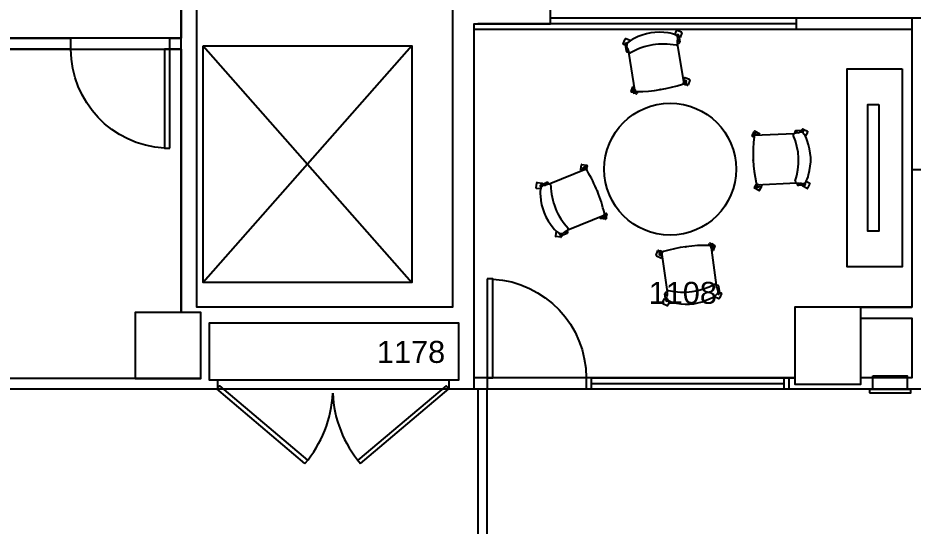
# Model space of a CAD drawing. Header units: inches. Extents: x 4 to 2210, y 3 to 2073.
# Drawn here: x 859.2 to 1184.9, y 1617.6 to 1802.5 of the extents above; entities that cross this region are included whole.
import ezdxf

# ---------------------------------------------------------------- set-up
doc = ezdxf.new("R2010")
doc.units = ezdxf.units.IN
doc.header["$MEASUREMENT"] = 0
for name, color, linetype in [('Planon_construction', 253, 'Continuous'), ('Planon_space', 40, 'Continuous'), ('Planon_space_number', 30, 'Continuous')]:
    doc.layers.add(name, color=color, linetype=linetype)
doc.styles.get("Standard").update_dxf_attribs({"font": 'arial.ttf'})
doc.styles.add('TEXT', font='arial.ttf')

# ---------------------------------------------------------------- blocks, each defined once
blk = doc.blocks.new('1Front_1100_A-4_Data_Elec 07 26 18_RDI BASE$0$30DOOR')
for p, q in [((0, 0), (0, 4)), ((36, 0), (36, 4))]:
    blk.add_line(p, q)
blk.add_lwpolyline([(0, -36), (0, 0), (2, 0), (2, -36)], close=True)
blk.add_arc((0, 0), 36, 273.1847, 0)
blk = doc.blocks.new('P_95-7R')
at = {"layer": 'Planon_construction'}
for p, q in [((0.53, 9.85), (0.84, 10.4)), ((0.72, 9.9), (0.72, 9.9)), ((0.72, 9.9), (1.48, 9.9)), ((1.11, 10.47), (2.64, 9.59)), ((18.24, 9.9), (15.94, 9.9)), ((18.07, 9.9), (18.36, 10.4)), ((18.62, 10.47), (20.16, 9.58)), ((-0.03, 8.89), (0.29, 9.44)), ((0.64, 8.28), (0.04, 8.62)), ((0.72, 9.02), (15.34, 9.02)), ((2.55, 9.02), (2.72, 9.31)), ((2.65, 9.58), (2.64, 9.59)), ((19.36, 7.81), (20.23, 9.31)), ((-0.03, -10.03), (0.29, -9.48)), ((0.53, -9.07), (0.76, -8.67)), ((0.72, -9.02), (15.34, -9.02)), ((1.85, -11.11), (2.72, -9.61)), ((2.1, -9.02), (2.65, -9.34)), ((18.83, -8.57), (20.16, -9.34)), ((19.36, -11.11), (20.23, -9.61)), ((1.58, -11.19), (0.04, -10.3)), ((0.72, -9.9), (1.48, -9.9)), ((0.72, -9.9), (0.72, -9.9)), ((18.24, -9.9), (15.94, -9.9)), ((17.48, -10.03), (17.56, -9.9)), ((19.09, -11.19), (17.56, -10.3))]:
    blk.add_line(p, q, dxfattribs=at)
for centre in [(1.48, 9.46), (1.48, -9.46)]:
    blk.add_circle(centre, 0.437, dxfattribs=at)
for centre, radius, start, end in [((0.72, 9.46), 0.438, 90, 270), ((1.01, 10.3), 0.197, 60, 150), ((15.94, 9.46), 0.437, 313.9242, 236.1927), ((18.24, 9.46), 0.438, 296.2703, 90), ((18.53, 10.3), 0.197, 60, 150), ((0.14, 8.79), 0.197, 150, 240), ((53.76, 0), 53.76, 171.0231, 188.9769), ((1.4, 8.27), 0.749, 90.0499, 171.1399), ((2.55, 9.41), 0.197, 330, 60), ((15.63, 8.4), 0.69, 120.6695, 179.8182), ((-7.14, 0), 23.63, 339.164, 20.836), ((15.75, 8), 1.1, 80.9095, 115.0661), ((18.84, -5.44), 14.82, 98.4693, 101.3569), ((16.12, 12.32), 3.15, 279.8709, 294.7182), ((16.94, 6.35), 3.15, 63.6603, 80.9972), ((14.02, 5.08), 5.95, 10.9764, 43.3891), ((19.19, 7.9), 0.197, 313.7713, 330), ((20.06, 9.41), 0.197, 330, 60), ((1.98, 0), 18.93, 340.8263, 19.1737), ((14.02, -5.08), 5.95, 316.6109, 349.7188), ((0.72, -9.46), 0.438, 90, 270), ((1.4, -8.27), 0.749, 188.8601, 269.9501), ((2.55, -9.51), 0.197, 330, 60), ((15.63, -8.4), 0.69, 180.1818, 239.3305), ((15.75, -8), 1.1, 244.9339, 279.0905), ((15.94, -9.46), 0.437, 123.8073, 46.0758), ((18.84, 5.44), 14.82, 258.6431, 261.5307), ((16.12, -12.32), 3.15, 65.2818, 80.1291), ((16.94, -6.35), 3.15, 279.0028, 296.3397), ((18.24, -9.46), 0.438, 270, 63.7297), ((20.06, -9.51), 0.197, 330, 60), ((0.14, -10.13), 0.197, 150, 240), ((1.68, -11.02), 0.197, 240, 330), ((17.65, -10.13), 0.197, 150, 240), ((19.19, -11.02), 0.197, 240, 330)]:
    blk.add_arc(centre, radius, start, end, dxfattribs=at)
blk.add_point((0, 0), dxfattribs=at)
at = {"layer": 'Planon_construction', "style": 'TEXT', "flags": 1}
for tag in ['CAPPN', 'CAPMG', 'CAPMC', 'CAPQT', 'CAPDH', 'CAPGC']:
    blk.add_attdef(tag, (0, 0), '', height=0.001, dxfattribs=at)

msp = doc.modelspace()

# ---------------------------------------------------------------- linework, layer by layer
at = {"layer": 'Planon_construction'}
for p, q in [((1142.33, 1802.4), (1142.33, 1798.4)), ((1184.44, 1802.4), (1184.44, 1697.29)), ((1025.19, 1798.4), (1184.44, 1798.4)), ((777.94, 1795.03), (878.5, 1795.03)), ((914.5, 1795.03), (918.56, 1795.03)), ((1002.56, 1792.28), (926.56, 1706.28)), ((926.56, 1792.28), (1002.56, 1706.28)), ((878.5, 1791.03), (777.94, 1791.03)), ((918.56, 1791.03), (914.5, 1791.03)), ((1165.81, 1697.29), (1184.37, 1697.29)), ((1029.94, 1671.53), (1025.19, 1671.53)), ((1067.94, 1671.53), (1141.81, 1671.53)), ((1067.94, 1669.53), (1137.81, 1669.53))]:
    msp.add_line(p, q, dxfattribs=at)
for points in [[(918.56, 1695.28), (918.56, 1965.03), (914.56, 1965.03), (914.56, 1971.15), (918.56, 1971.15), (918.56, 2013.28)], [(929.81, 2015.28), (1017.31, 2015.28), (1017.31, 1697.28), (924.31, 1697.28), (924.31, 2013.28)], [(1025.19, 1667.53), (1025.19, 1800.28), (1052.96, 1800.28), (1052.96, 1914.28), (1017.31, 1914.28)], [(1215.06, 1762.57), (1190.56, 1753.28), (1190.56, 1796.28), (1192.81, 1796.28), (1192.81, 1802.4), (1052.96, 1802.4)], [(1026.48, 1800.44), (1142.33, 1800.4)], [(1067.94, 1667.53), (1139.81, 1667.53), (1188.44, 1667.53), (1188.44, 1747.54)], [(1385.84, 1699.29), (1385.84, 1667.6), (1381.84, 1667.6), (1381.84, 1747.15), (1287.12, 1747.15), (1287.12, 1667.65), (1283.12, 1667.65), (1283.12, 1747.15), (1184.44, 1747.15)], [(925.81, 1671.28), (816.94, 1671.28), (816.94, 1667.53), (931.94, 1667.53), (931.94, 1670.65), (928.94, 1670.65), (928.94, 1691.53), (1019.44, 1691.53), (1019.44, 1670.65), (1015.94, 1670.65), (1015.94, 1667.53), (1029.94, 1667.53)], [(1165.81, 1693.29), (1184.44, 1693.29), (1184.44, 1671.53), (1165.81, 1671.53)], [(963.62, 1640.42), (931.53, 1667.53), (932.5, 1668.67), (964.58, 1641.57)], [(983.85, 1640.42), (1015.94, 1667.53), (1014.97, 1668.67), (982.89, 1641.57)]]:
    msp.add_lwpolyline(points, dxfattribs=at)
for points in [[(926.56, 1792.28), (1002.56, 1792.28), (1002.56, 1706.28), (926.56, 1706.28)], [(1180.87, 1783.94), (1180.87, 1711.94), (1160.87, 1711.94), (1160.87, 1783.94)], [(1172.37, 1770.94), (1172.37, 1724.94), (1168.37, 1724.94), (1168.37, 1770.94)], [(1141.81, 1697.28), (1141.81, 1669.28), (1165.81, 1669.28), (1165.81, 1697.28)], [(901.81, 1695.28), (901.81, 1671.28), (925.81, 1671.28), (925.81, 1695.28)], [(1065.94, 1667.53), (1067.94, 1667.53), (1067.94, 1671.53), (1065.94, 1671.53)], [(1137.81, 1667.53), (1139.81, 1667.53), (1139.81, 1671.53), (1137.81, 1671.53)], [(1170.28, 1672.3), (1182.78, 1672.3), (1182.78, 1667.3), (1170.28, 1667.3)], [(1169.03, 1666.05), (1184.03, 1666.05), (1184.03, 1667.3), (1169.03, 1667.3)]]:
    msp.add_lwpolyline(points, close=True, dxfattribs=at)
msp.add_circle((1096.5, 1747.44), 24, dxfattribs=at)
for centre, start, end in [((931.66, 1667.84), 319.3792, 357.4272), ((1015.81, 1667.84), 182.5728, 220.6208)]:
    msp.add_arc(centre, 42.12, start, end, dxfattribs=at)
at = {"layer": 'Planon_space'}
for points in [[(777.94, 1965.03), (878.56, 1965.03), (878.56, 1971.15), (780.94, 1971.15), (780.94, 2031.15), (899.81, 2031.15), (899.81, 2013.28), (918.56, 2013.28), (918.56, 1971.15), (914.56, 1971.15), (914.56, 1965.03), (918.56, 1965.03), (918.56, 1795.03), (777.94, 1795.03), (777.94, 1965.03)], [(1025.19, 1798.4), (1184.44, 1798.4), (1184.44, 1697.29), (1141.81, 1697.28), (1141.81, 1671.53), (1025.19, 1671.53), (1025.19, 1798.4)], [(777.94, 1791.03), (918.56, 1791.03), (918.56, 1695.28), (901.81, 1695.28), (901.81, 1671.28), (777.94, 1671.28), (777.94, 1791.03)], [(928.94, 1691.53), (1019.44, 1691.53), (1019.44, 1670.65), (928.94, 1670.65), (928.94, 1691.53)], [(882.56, 1607.78), (882.56, 1432.93), (813.56, 1432.93), (813.56, 1464.93), (816.56, 1464.93), (816.56, 1468.68), (813.56, 1468.68), (813.56, 1607.52), (644.69, 1607.52), (644.69, 1589.03), (596.94, 1589.03), (596.94, 1607.53), (413.85, 1607.54), (413.85, 1667.53), (1026.56, 1667.53), (1026.56, 1607.78), (882.56, 1607.78)]]:
    msp.add_lwpolyline(points, close=True, dxfattribs=at)
msp.add_lwpolyline([(1029.94, 1607.78), (1029.94, 1667.53), (1385.84, 1667.6), (1385.84, 1699.29), (1405.81, 1699.29), (1405.81, 1727.28), (1385.84, 1727.29), (1385.84, 1829.57), (1486.36, 1829.57)], dxfattribs=at)

# ---------------------------------------------------------------- block references
at = {"layer": 'Planon_construction'}
for p, rotation in [((1092.84, 1776.37), 99.43579748233407), ((1126.73, 1750.77), 2.484586724421864), ((1070.04, 1739.38), 202.0831748943199), ((1102.24, 1719.24), 277.7719268000758)]:
    msp.add_blockref('P_95-7R', p, dxfattribs=dict(at, rotation=rotation))
at = {"layer": 'Planon_construction', "xscale": -1}
msp.add_blockref('1Front_1100_A-4_Data_Elec 07 26 18_RDI BASE$0$30DOOR', (914.5, 1791.03), dxfattribs=at)
at = {"layer": 'Planon_construction', "xscale": -1, "rotation": 180}
msp.add_blockref('1Front_1100_A-4_Data_Elec 07 26 18_RDI BASE$0$30DOOR', (1029.94, 1671.53), dxfattribs=at)

# ---------------------------------------------------------------- texts
at = {"layer": 'Planon_space_number'}
for s, p in [('1108', (1088.65, 1698.46)), ('1178', (989.79, 1676.98))]:
    msp.add_text(s, height=8, dxfattribs=at).set_placement(p)

doc.saveas('drawing.dxf')
